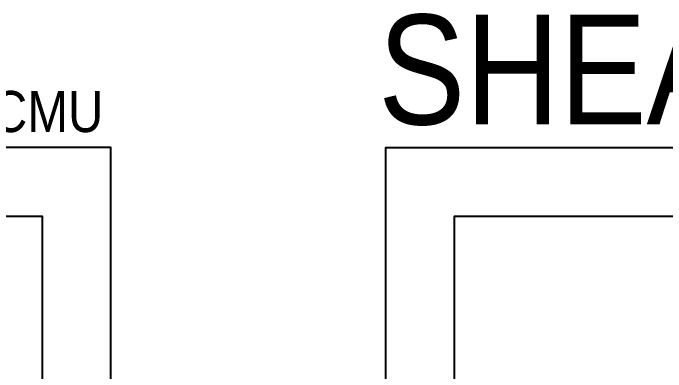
# Model space of a CAD drawing. Header units: inches. Extents: x -16404 to 14624, y -1591 to 16152.
# Drawn here: x -9899 to -8759, y 4168 to 4795 of the extents above; entities that cross this region are included whole.
import ezdxf

# ---------------------------------------------------------------- set-up
doc = ezdxf.new("R2010")
doc.units = ezdxf.units.IN
doc.header["$LTSCALE"] = 24
doc.header["$MEASUREMENT"] = 0
for name, color, linetype, plot in [('DESIGNER COMMENTS', 221, 'CONTINUOUS', False), ('S-ANNO-GRID-NONPLOT', 251, 'CONTINUOUS', False), ('S-ANNO-NONPLOT', 253, 'CONTINUOUS', False)]:
    doc.layers.add(name, color=color, linetype=linetype, plot=plot)
doc.layers.add('S-ANNO-NOTE', color=4, linetype='CONTINUOUS')
doc.styles.add('Arial', font='arial.ttf', dxfattribs={"width": 0.85})

msp = doc.modelspace()

# ---------------------------------------------------------------- linework, layer by layer
at = {"layer": 'DESIGNER COMMENTS'}
msp.add_lwpolyline([(-12583.31796, 4560), (-12583.31796, 2760), (-9728.3678, 2760), (-9728.3678, 4560)], close=True, dxfattribs=at)
at = {"layer": 'S-ANNO-GRID-NONPLOT'}
for points in [[(-9848.3678, 2880), (-12463.31796, 2880), (-12463.31796, 4440), (-9848.3678, 4440)], [(-6513.41764, 2880), (-9128.3678, 2880), (-9128.3678, 4440), (-6513.41764, 4440)]]:
    msp.add_lwpolyline(points, close=True, dxfattribs=at)
at = {"layer": 'S-ANNO-NONPLOT', "color": 6}
msp.add_lwpolyline([(-6393.41764, 2760), (-9248.3678, 2760), (-9248.3678, 4560), (-6393.41764, 4560)], close=True, dxfattribs=at)

# ---------------------------------------------------------------- texts
at = {"layer": 'DESIGNER COMMENTS', "insert": (-9839.00513, 4622.67824), "char_height": 72, "width": 3537.6887552, "attachment_point": 5, "style": 'Arial'}
msp.add_mtext('\\A1;CMU', dxfattribs=at)
at = {"layer": 'S-ANNO-NOTE', "insert": (-8526.84874, 4695.19917), "char_height": 192, "width": 1491.345582, "attachment_point": 5, "style": 'Arial'}
msp.add_mtext('\\A1;SHEAR WALL', dxfattribs=at)

doc.saveas('drawing.dxf')
